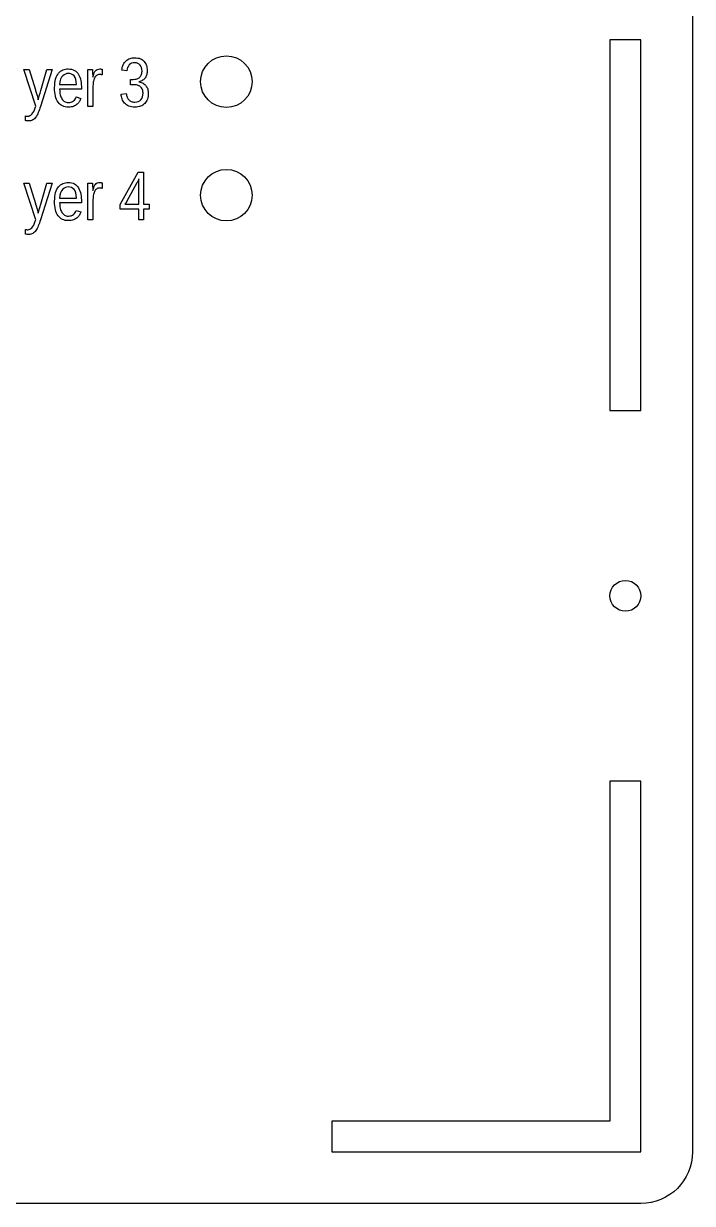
# Model space of a CAD drawing. Extents: x -205 to 381, y 97 to 403.
# Drawn here: x 101.3 to 166.2, y 100.6 to 215.2 of the extents above; entities that cross this region are included whole.
import ezdxf

# ---------------------------------------------------------------- set-up
doc = ezdxf.new("R2010")
doc.units = 0
doc.layers.add('Layer_1', color=7, linetype='CONTINUOUS')

msp = doc.modelspace()

# ---------------------------------------------------------------- linework, layer by layer
at = {"layer": 'Layer_1', "color": 7}
for points in [[(166.21007, 285.606626), (166.21007, 105.606631)], [(158.203194, 213.611523), (158.203194, 177.610551), (161.210625, 177.610551), (161.210625, 213.611523), (158.203194, 213.611523), (158.203194, 213.611523)], [(102.41486, 207.013075), (102.461162, 207.155289), (101.296995, 210.717241), (101.819546, 210.717241), (102.438011, 208.739482)], [(102.960562, 208.673337), (103.53603, 210.717241), (104.051969, 210.717241), (102.920876, 207.138754)], [(107.511424, 210.717247), (107.974446, 210.717247)], [(107.527934, 207.13876), (107.527934, 209.883811)], [(107.994258, 210.148394), (107.994258, 209.986337), (108.007494, 209.986337)], [(108.900465, 210.750318), (108.900465, 210.204616)], [(111.311476, 210.608109), (110.821995, 210.65441)], [(111.94978, 209.252119), (111.671969, 209.252119), (111.671969, 209.768055), (111.936553, 209.768055)], [(104.786187, 209.258734), (106.413376, 209.258734)], [(106.902854, 208.881702), (106.902854, 208.802327), (104.786187, 208.802327)], [(108.017417, 209.004071), (108.017417, 207.13876), (107.527939, 207.13876)], [(112.482255, 209.52993), (112.482255, 209.516693)], [(123.471138, 209.54677), (123.471138, 209.54677)], [(102.507463, 208.501357), (102.590146, 208.2037)], [(102.738976, 207.932504), (102.811735, 208.170629), (102.89111, 208.43852)], [(106.396838, 208.068109), (106.826787, 207.919279)], [(110.755851, 208.335997), (111.258559, 208.392221)], [(101.465668, 205.769527), (101.465668, 206.216014)], [(112.932046, 197.167826), (112.932046, 196.1128), (112.472335, 196.1128), (112.472335, 197.167826), (110.673168, 197.167826), (110.673168, 197.630845), (112.419418, 200.772775), (112.932046, 200.772775), (112.932046, 197.637461), (113.471136, 197.637461), (113.471136, 197.167826), (112.932046, 197.167826)], [(102.41486, 195.987115), (102.461162, 196.12933), (101.296995, 199.691282), (101.819546, 199.691282), (102.438011, 197.713522)], [(102.960562, 197.647378), (103.53603, 199.691282), (104.051969, 199.691282), (102.920876, 196.112795)], [(107.511424, 199.691288), (107.974446, 199.691288)], [(108.900465, 199.724358), (108.900465, 199.178656)], [(111.12296, 197.637461), (112.472335, 197.637461), (112.472335, 200.101393)], [(112.290434, 199.707826), (111.311476, 197.948345)], [(112.442569, 200.035246), (112.396267, 199.929413), (112.343351, 199.810352)], [(104.786187, 198.232775), (106.413376, 198.232775)], [(107.527934, 196.1128), (107.527934, 198.857852)], [(107.994258, 199.122435), (107.994258, 198.960377), (108.007494, 198.960377)], [(123.471138, 198.520811), (123.471138, 198.520811)], [(102.507463, 197.475397), (102.590146, 197.17774)], [(102.738976, 196.906545), (102.811735, 197.14467), (102.89111, 197.412561)], [(106.902854, 197.855743), (106.902854, 197.776368), (104.786187, 197.776368)], [(108.017417, 197.978111), (108.017417, 196.1128), (107.527939, 196.1128)], [(111.271787, 197.878893), (111.21887, 197.792903), (111.165953, 197.703608)], [(106.396838, 197.04215), (106.826787, 196.89332)], [(101.465668, 194.743568), (101.465668, 195.190055)], [(161.206911, 159.610073), (161.206911, 159.610073)], [(158.203194, 141.609579), (158.203194, 108.607218), (131.206875, 108.607218), (131.206875, 105.608607), (161.210625, 105.608607), (161.210625, 141.609579), (158.203194, 141.609579), (158.203194, 141.609579)], [(161.210069, 100.60663), (11.210069, 100.60663)]]:
    msp.add_lwpolyline(points, dxfattribs=at)
for points in [[(118.471137, 209.54677), (118.471137, 210.92748), (119.590425, 212.046771), (120.971138, 212.046771)], [(120.971138, 212.046771), (122.351851, 212.046771), (123.471138, 210.92748), (123.471138, 209.54677)], [(110.821995, 210.65441), (110.841835, 210.859459), (110.887039, 211.038052), (110.957594, 211.190192)], [(110.957594, 211.190192), (111.030354, 211.342321), (111.121856, 211.467998), (111.232101, 211.567221)], [(111.232101, 211.567221), (111.344546, 211.668641), (111.47243, 211.743607), (111.615745, 211.792119)], [(111.542985, 211.176962), (111.410694, 211.04246), (111.333523, 210.852844), (111.311476, 210.608109)], [(112.065537, 211.378705), (111.849459, 211.378703), (111.675274, 211.311455), (111.542985, 211.176962)], [(111.615745, 211.792119), (111.75906, 211.842825), (111.911195, 211.86818), (112.072152, 211.868186)], [(112.601319, 211.160426), (112.480048, 211.305943), (112.301455, 211.378703), (112.065537, 211.378705)], [(112.072152, 211.868186), (112.28602, 211.86818), (112.469024, 211.835107), (112.621162, 211.768968)], [(112.783219, 210.571728), (112.783216, 210.820873), (112.722584, 211.017105), (112.601319, 211.160426)], [(112.621162, 211.768968), (112.7755, 211.705022), (112.901177, 211.616828), (112.998194, 211.504385)], [(112.998194, 211.504385), (113.095205, 211.394137), (113.166864, 211.26405), (113.213168, 211.114122)], [(113.213168, 211.114122), (113.259466, 210.964189), (113.282617, 210.804335), (113.28262, 210.634567)], [(104.29671, 208.951154), (104.29671, 209.28629), (104.330884, 209.569616), (104.399235, 209.801128)], [(104.399235, 209.801128), (104.469791, 210.034842), (104.564598, 210.224459), (104.683662, 210.369984)], [(104.683662, 210.369984), (104.802723, 210.5155), (104.94163, 210.62023), (105.10038, 210.684176)], [(105.10038, 210.125244), (104.901944, 209.955467), (104.797211, 209.66663), (104.786187, 209.258734)], [(105.10038, 210.684176), (105.25913, 210.750318), (105.428903, 210.783391), (105.609703, 210.783394)], [(105.603088, 210.343526), (105.431107, 210.34352), (105.263538, 210.27076), (105.10038, 210.125244)], [(106.188479, 210.098785), (106.040753, 210.261941), (105.845621, 210.34352), (105.603088, 210.343526)], [(105.609703, 210.783394), (105.856645, 210.783391), (106.0628, 210.734883), (106.228168, 210.637872)], [(106.413376, 209.258734), (106.413373, 209.65781), (106.338407, 209.937828), (106.188479, 210.098785)], [(106.228168, 210.637872), (106.547869, 210.450457), (106.75182, 210.115318), (106.840017, 209.632455)], [(107.518028, 210.545269), (107.51577, 210.609207), (107.513625, 210.666532), (107.511424, 210.717247)], [(107.524632, 210.340218), (107.522374, 210.412975), (107.520229, 210.481323), (107.518028, 210.545269)], [(107.527934, 210.115321), (107.527931, 210.192489), (107.526805, 210.267453), (107.524632, 210.340218)], [(107.527934, 209.883811), (107.527931, 209.883808), (107.527931, 209.960979), (107.527934, 210.115321)], [(107.974446, 210.717247), (107.976704, 210.666532), (107.978849, 210.608103), (107.98105, 210.541962)], [(107.98105, 210.541962), (107.983308, 210.478019), (107.985453, 210.411871), (107.987654, 210.343526)], [(107.987654, 210.343526), (107.992057, 210.275171), (107.994258, 210.210128), (107.994258, 210.148394)], [(108.007494, 209.986337), (108.042772, 210.123034), (108.079153, 210.240994), (108.116635, 210.340218)], [(108.159632, 209.887119), (108.111123, 209.779078), (108.074742, 209.648991), (108.050491, 209.496859)], [(108.116635, 210.340218), (108.154117, 210.441637), (108.199318, 210.52432), (108.252235, 210.588263)], [(108.351453, 210.145087), (108.274282, 210.083348), (108.210342, 209.997357), (108.159632, 209.887119)], [(108.252235, 210.588263), (108.305151, 210.654407), (108.367988, 210.702913), (108.440751, 210.733785)], [(108.639189, 210.237692), (108.526738, 210.237687), (108.430828, 210.20682), (108.351453, 210.145087)], [(108.440751, 210.733785), (108.51351, 210.766853), (108.600601, 210.783391), (108.702026, 210.783394)], [(108.784709, 210.227758), (108.742816, 210.234362), (108.694307, 210.237664), (108.639189, 210.237692)], [(108.702026, 210.783394), (108.741712, 210.783391), (108.779194, 210.778992), (108.814475, 210.770158)], [(108.900465, 210.204616), (108.867389, 210.215622), (108.828806, 210.223355), (108.784709, 210.227758)], [(108.814475, 210.770158), (108.851957, 210.763526), (108.880619, 210.756922), (108.900465, 210.750318)], [(111.936553, 209.768055), (112.029155, 209.768052), (112.125066, 209.77909), (112.224287, 209.801128)], [(112.224287, 209.801128), (112.325709, 209.825371), (112.417211, 209.867273), (112.498793, 209.926805)], [(112.842751, 209.685372), (112.74353, 209.617021), (112.623366, 209.565205), (112.482255, 209.52993)], [(112.498793, 209.926805), (112.580369, 209.988538), (112.647617, 210.071221), (112.700537, 210.174853)], [(112.700537, 210.174853), (112.755657, 210.278479), (112.783216, 210.410768), (112.783219, 210.571728)], [(113.090796, 209.930112), (113.026853, 209.8353), (112.944171, 209.753721), (112.842751, 209.685372)], [(113.236319, 210.25092), (113.205446, 210.131853), (113.156941, 210.024919), (113.090796, 209.930112)], [(113.28262, 210.634567), (113.282617, 210.497862), (113.267182, 210.369978), (113.236319, 210.25092)], [(102.438011, 208.739482), (102.438011, 208.739482), (102.461153, 208.660107), (102.507463, 208.501357)], [(102.89111, 208.43852), (102.919773, 208.528916), (102.942923, 208.60719), (102.960562, 208.673337)], [(104.63736, 207.545555), (104.410259, 207.860851), (104.29671, 208.329382), (104.29671, 208.951154)], [(104.786187, 208.802327), (104.786187, 208.614912), (104.806028, 208.44183), (104.845719, 208.28308)], [(106.840017, 209.632455), (106.881905, 209.400943), (106.902851, 209.150694), (106.902854, 208.881702)], [(108.050491, 209.496859), (108.028449, 209.346926), (108.017417, 209.182664), (108.017417, 209.004071)], [(112.250745, 209.222353), (112.142705, 209.242193), (112.042383, 209.252116), (111.94978, 209.252119)], [(112.555017, 209.103289), (112.462409, 209.162818), (112.360987, 209.202507), (112.250745, 209.222353)], [(112.482255, 209.516693), (112.636594, 209.496853), (112.769989, 209.453851), (112.882437, 209.387709)], [(112.786527, 208.858551), (112.724788, 208.964382), (112.647617, 209.045961), (112.555017, 209.103289)], [(112.882437, 208.445138), (112.882434, 208.617116), (112.850464, 208.754919), (112.786527, 208.858551)], [(112.882437, 209.387709), (112.997087, 209.323766), (113.091897, 209.243288), (113.166864, 209.146277)], [(113.166864, 209.146277), (113.241828, 209.04926), (113.296948, 208.939018), (113.332229, 208.815546)], [(113.332229, 208.815546), (113.369708, 208.692074), (113.38845, 208.561986), (113.388453, 208.425287)], [(120.971138, 207.046769), (119.590425, 207.046769), (118.471137, 208.166057), (118.471137, 209.54677)], [(123.471138, 209.54677), (123.471138, 208.166057), (122.351851, 207.046769), (120.971138, 207.046769)], [(102.590146, 208.2037), (102.618808, 208.104482), (102.643062, 208.015184), (102.662905, 207.935812)], [(102.662905, 207.935812), (102.684947, 207.856434), (102.698183, 207.806825), (102.702594, 207.786982)], [(102.702594, 207.786982), (102.706997, 207.811225), (102.719132, 207.859741), (102.738976, 207.932504)], [(105.629546, 207.072612), (105.195189, 207.072612), (104.864459, 207.230259), (104.63736, 207.545555)], [(104.845719, 208.28308), (104.885405, 208.126535), (104.938322, 207.990935), (105.004469, 207.876285)], [(105.004469, 207.876285), (105.070614, 207.763837), (105.1544, 207.675642), (105.255822, 207.611702)], [(105.255822, 207.611702), (105.359451, 207.549966), (105.484024, 207.519096), (105.629546, 207.519096)], [(105.629546, 207.519096), (105.841213, 207.519096), (106.010987, 207.570912), (106.13887, 207.674539)], [(106.13887, 207.674539), (106.26675, 207.778168), (106.352741, 207.909356), (106.396838, 208.068109)], [(106.697803, 207.618317), (106.642679, 207.519096), (106.568816, 207.428698), (106.476213, 207.347119)], [(106.826787, 207.919279), (106.795917, 207.820061), (106.752921, 207.719739), (106.697803, 207.618317)], [(110.858376, 207.866362), (110.80546, 208.018497), (110.771282, 208.175043), (110.755851, 208.335997)], [(111.093194, 207.462872), (110.989564, 207.581936), (110.911293, 207.716432), (110.858376, 207.866362)], [(111.493376, 207.178446), (111.332419, 207.251205), (111.199027, 207.346015), (111.093194, 207.462872)], [(111.258559, 208.392221), (111.273996, 208.268749), (111.300449, 208.156301), (111.337934, 208.054878)], [(111.337934, 208.054878), (111.37762, 207.953453), (111.430537, 207.866362), (111.496684, 207.793603)], [(111.496684, 207.793603), (111.565032, 207.72084), (111.647715, 207.664619), (111.744729, 207.62493)], [(111.744729, 207.62493), (111.843947, 207.585244), (111.959703, 207.565398), (112.091995, 207.565401)], [(112.091995, 207.565401), (112.338937, 207.565398), (112.531864, 207.639261), (112.670771, 207.786987)], [(113.054418, 207.426494), (112.944171, 207.311841), (112.808574, 207.223646), (112.64762, 207.16191)], [(112.670771, 207.786987), (112.811879, 207.934714), (112.882434, 208.154096), (112.882437, 208.445138)], [(113.302463, 207.853135), (113.247339, 207.685562), (113.164657, 207.543351), (113.054418, 207.426494)], [(113.388453, 208.425295), (113.38845, 208.211421), (113.359788, 208.020701), (113.302463, 207.853135)], [(101.69387, 206.196174), (101.837185, 206.196177), (101.969477, 206.261218), (102.090745, 206.391305)], [(102.090745, 206.391305), (102.214217, 206.521393), (102.322255, 206.728648), (102.41486, 207.013075)], [(102.70921, 206.556676), (102.638651, 206.382492), (102.559276, 206.234765), (102.471085, 206.113497)], [(102.920876, 207.13876), (102.852522, 206.922682), (102.781966, 206.728654), (102.70921, 206.556676)], [(106.128947, 207.14868), (105.992244, 207.09797), (105.825778, 207.072612), (105.629546, 207.072612)], [(106.476213, 207.347119), (106.383607, 207.267744), (106.267851, 207.201596), (106.128947, 207.14868)], [(112.091995, 207.072612), (111.856074, 207.072612), (111.656535, 207.10789), (111.493376, 207.178446)], [(112.64762, 207.16191), (112.486663, 207.102378), (112.301455, 207.072612), (112.091995, 207.072612)], [(101.465668, 206.216014), (101.500946, 206.20941), (101.539531, 206.204979), (101.581421, 206.202778)], [(101.63103, 205.739764), (101.578114, 205.744167), (101.522993, 205.754101), (101.465668, 205.769527)], [(101.581421, 206.202778), (101.625519, 206.198375), (101.663, 206.196174), (101.69387, 206.196174)], [(101.803011, 205.73316), (101.741275, 205.73316), (101.683947, 205.735418), (101.63103, 205.739764)], [(102.176735, 205.832378), (102.068695, 205.766234), (101.944122, 205.73316), (101.803011, 205.73316)], [(102.471085, 206.113497), (102.382887, 205.990028), (102.284773, 205.896321), (102.176735, 205.832378)], [(118.471137, 198.520811), (118.471137, 199.901521), (119.590425, 201.020811), (120.971138, 201.020811)], [(120.971138, 201.020811), (122.351851, 201.020811), (123.471138, 199.901521), (123.471138, 198.520811)], [(104.683662, 199.344025), (104.802723, 199.489541), (104.94163, 199.594271), (105.10038, 199.658217)], [(105.10038, 199.658217), (105.25913, 199.724358), (105.428903, 199.757432), (105.609703, 199.757435)], [(105.609703, 199.757435), (105.856645, 199.757432), (106.0628, 199.708924), (106.228168, 199.611913)], [(106.228168, 199.611913), (106.547869, 199.424497), (106.75182, 199.089358), (106.840017, 198.606496)], [(107.518028, 199.51931), (107.51577, 199.583247), (107.513625, 199.640572), (107.511424, 199.691288)], [(107.524632, 199.314259), (107.522374, 199.387015), (107.520229, 199.455367), (107.518028, 199.51931)], [(107.974446, 199.691288), (107.976704, 199.640572), (107.978849, 199.582144), (107.98105, 199.516002)], [(107.98105, 199.516002), (107.983308, 199.452059), (107.985453, 199.385912), (107.987654, 199.317566)], [(108.116635, 199.314259), (108.154117, 199.415678), (108.199318, 199.498361), (108.252235, 199.562304)], [(108.252235, 199.562304), (108.305151, 199.628448), (108.367988, 199.676954), (108.440751, 199.707826)], [(108.440751, 199.707826), (108.51351, 199.740894), (108.600601, 199.757432), (108.702026, 199.757435)], [(108.702026, 199.757435), (108.741712, 199.757432), (108.779194, 199.753032), (108.814475, 199.744199)], [(108.814475, 199.744199), (108.851957, 199.737566), (108.880619, 199.730962), (108.900465, 199.724358)], [(112.343351, 199.810352), (112.32351, 199.768456), (112.305866, 199.734281), (112.290434, 199.707826)], [(112.472335, 200.101393), (112.467932, 200.090358), (112.457998, 200.068317), (112.442569, 200.035246)], [(104.29671, 197.925195), (104.29671, 198.260331), (104.330884, 198.543656), (104.399235, 198.775169)], [(104.399235, 198.775169), (104.469791, 199.008883), (104.564598, 199.198499), (104.683662, 199.344025)], [(105.10038, 199.099284), (104.901944, 198.929508), (104.797211, 198.64067), (104.786187, 198.232775)], [(105.603088, 199.317566), (105.431107, 199.317561), (105.263538, 199.244801), (105.10038, 199.099284)], [(106.188479, 199.072826), (106.040753, 199.235981), (105.845621, 199.317561), (105.603088, 199.317566)], [(106.413376, 198.232775), (106.413373, 198.631851), (106.338407, 198.911869), (106.188479, 199.072826)], [(106.840017, 198.606496), (106.881905, 198.374983), (106.902851, 198.124734), (106.902854, 197.855743)], [(107.527934, 199.089361), (107.527931, 199.166529), (107.526805, 199.241493), (107.524632, 199.314259)], [(107.527934, 198.857852), (107.527931, 198.857849), (107.527931, 198.93502), (107.527934, 199.089361)], [(107.987654, 199.317566), (107.992057, 199.249212), (107.994258, 199.184168), (107.994258, 199.122435)], [(108.007494, 198.960377), (108.042772, 199.097077), (108.079153, 199.215035), (108.116635, 199.314259)], [(108.050491, 198.4709), (108.028449, 198.320966), (108.017417, 198.156704), (108.017417, 197.978111)], [(108.159632, 198.861159), (108.111123, 198.753119), (108.074742, 198.623031), (108.050491, 198.4709)], [(108.351453, 199.119127), (108.274282, 199.057388), (108.210342, 198.971398), (108.159632, 198.861159)], [(108.639189, 199.211733), (108.526738, 199.211727), (108.430828, 199.180861), (108.351453, 199.119127)], [(108.784709, 199.201799), (108.742816, 199.208403), (108.694307, 199.211705), (108.639189, 199.211733)], [(108.900465, 199.178656), (108.867389, 199.189691), (108.828806, 199.197396), (108.784709, 199.201799)], [(120.971138, 196.02081), (119.590425, 196.02081), (118.471137, 197.140098), (118.471137, 198.520811)], [(123.471138, 198.520811), (123.471138, 197.140098), (122.351851, 196.02081), (120.971138, 196.02081)], [(102.438011, 197.713522), (102.438011, 197.713522), (102.461153, 197.634147), (102.507463, 197.475397)], [(102.590146, 197.17774), (102.618808, 197.078522), (102.643062, 196.989224), (102.662905, 196.909852)], [(102.89111, 197.412561), (102.919773, 197.502956), (102.942923, 197.581231), (102.960562, 197.647378)], [(104.63736, 196.519595), (104.410259, 196.834891), (104.29671, 197.303422), (104.29671, 197.925195)], [(104.786187, 197.776368), (104.786187, 197.588952), (104.806028, 197.415871), (104.845719, 197.257121)], [(104.845719, 197.257121), (104.885405, 197.100575), (104.938322, 196.964979), (105.004469, 196.850326)], [(111.165953, 197.703608), (111.148314, 197.674943), (111.133983, 197.652893), (111.12296, 197.637461)], [(111.311476, 197.948345), (111.302642, 197.930706), (111.289434, 197.907556), (111.271787, 197.878893)], [(102.090745, 195.365346), (102.214217, 195.495433), (102.322255, 195.702689), (102.41486, 195.987115)], [(102.662905, 196.909852), (102.684947, 196.830474), (102.698183, 196.780865), (102.702594, 196.761022)], [(102.702594, 196.761022), (102.706997, 196.785265), (102.719132, 196.833782), (102.738976, 196.906545)], [(102.920876, 196.1128), (102.852522, 195.896722), (102.781966, 195.702695), (102.70921, 195.530717)], [(105.629546, 196.046653), (105.195189, 196.046653), (104.864459, 196.204302), (104.63736, 196.519595)], [(105.004469, 196.850326), (105.070614, 196.737877), (105.1544, 196.649683), (105.255822, 196.585743)], [(105.255822, 196.585743), (105.359451, 196.524006), (105.484024, 196.493137), (105.629546, 196.493137)], [(105.629546, 196.493137), (105.841213, 196.493137), (106.010987, 196.544953), (106.13887, 196.648579)], [(106.128947, 196.12272), (105.992244, 196.072011), (105.825778, 196.046653), (105.629546, 196.046653)], [(106.476213, 196.321159), (106.383607, 196.241784), (106.267851, 196.175637), (106.128947, 196.12272)], [(106.13887, 196.648579), (106.26675, 196.752209), (106.352741, 196.883397), (106.396838, 197.04215)], [(106.697803, 196.592358), (106.642679, 196.493137), (106.568816, 196.402738), (106.476213, 196.321159)], [(106.826787, 196.89332), (106.795917, 196.794102), (106.752921, 196.69378), (106.697803, 196.592358)], [(101.465668, 195.190055), (101.500946, 195.183451), (101.539531, 195.17902), (101.581421, 195.176819)], [(101.581421, 195.176819), (101.625519, 195.172416), (101.663, 195.170215), (101.69387, 195.170215)], [(101.69387, 195.170215), (101.837185, 195.170217), (101.969477, 195.235261), (102.090745, 195.365346)], [(102.176735, 194.806419), (102.068695, 194.740275), (101.944122, 194.707201), (101.803011, 194.707201)], [(102.471085, 195.087538), (102.382887, 194.964068), (102.284773, 194.870362), (102.176735, 194.806419)], [(102.70921, 195.530717), (102.638651, 195.356532), (102.559276, 195.208809), (102.471085, 195.087538)], [(101.63103, 194.713805), (101.578114, 194.718208), (101.522993, 194.728142), (101.465668, 194.743568)], [(101.803011, 194.707201), (101.741275, 194.707201), (101.683947, 194.709459), (101.63103, 194.713805)], [(158.206911, 159.610073), (158.206911, 160.4385), (158.878484, 161.110073), (159.706911, 161.110073)], [(159.706911, 161.110073), (160.535338, 161.110073), (161.206911, 160.4385), (161.206911, 159.610073)], [(159.706911, 158.110073), (158.878484, 158.110073), (158.206911, 158.781646), (158.206911, 159.610073)], [(161.206911, 159.610073), (161.206911, 158.781646), (160.535338, 158.110073), (159.706911, 158.110073)], [(166.21007, 105.606631), (166.21007, 102.836631), (163.980069, 100.60663), (161.210069, 100.60663)]]:
    msp.add_open_spline(points, degree=3, dxfattribs=at)

doc.saveas('drawing.dxf')
